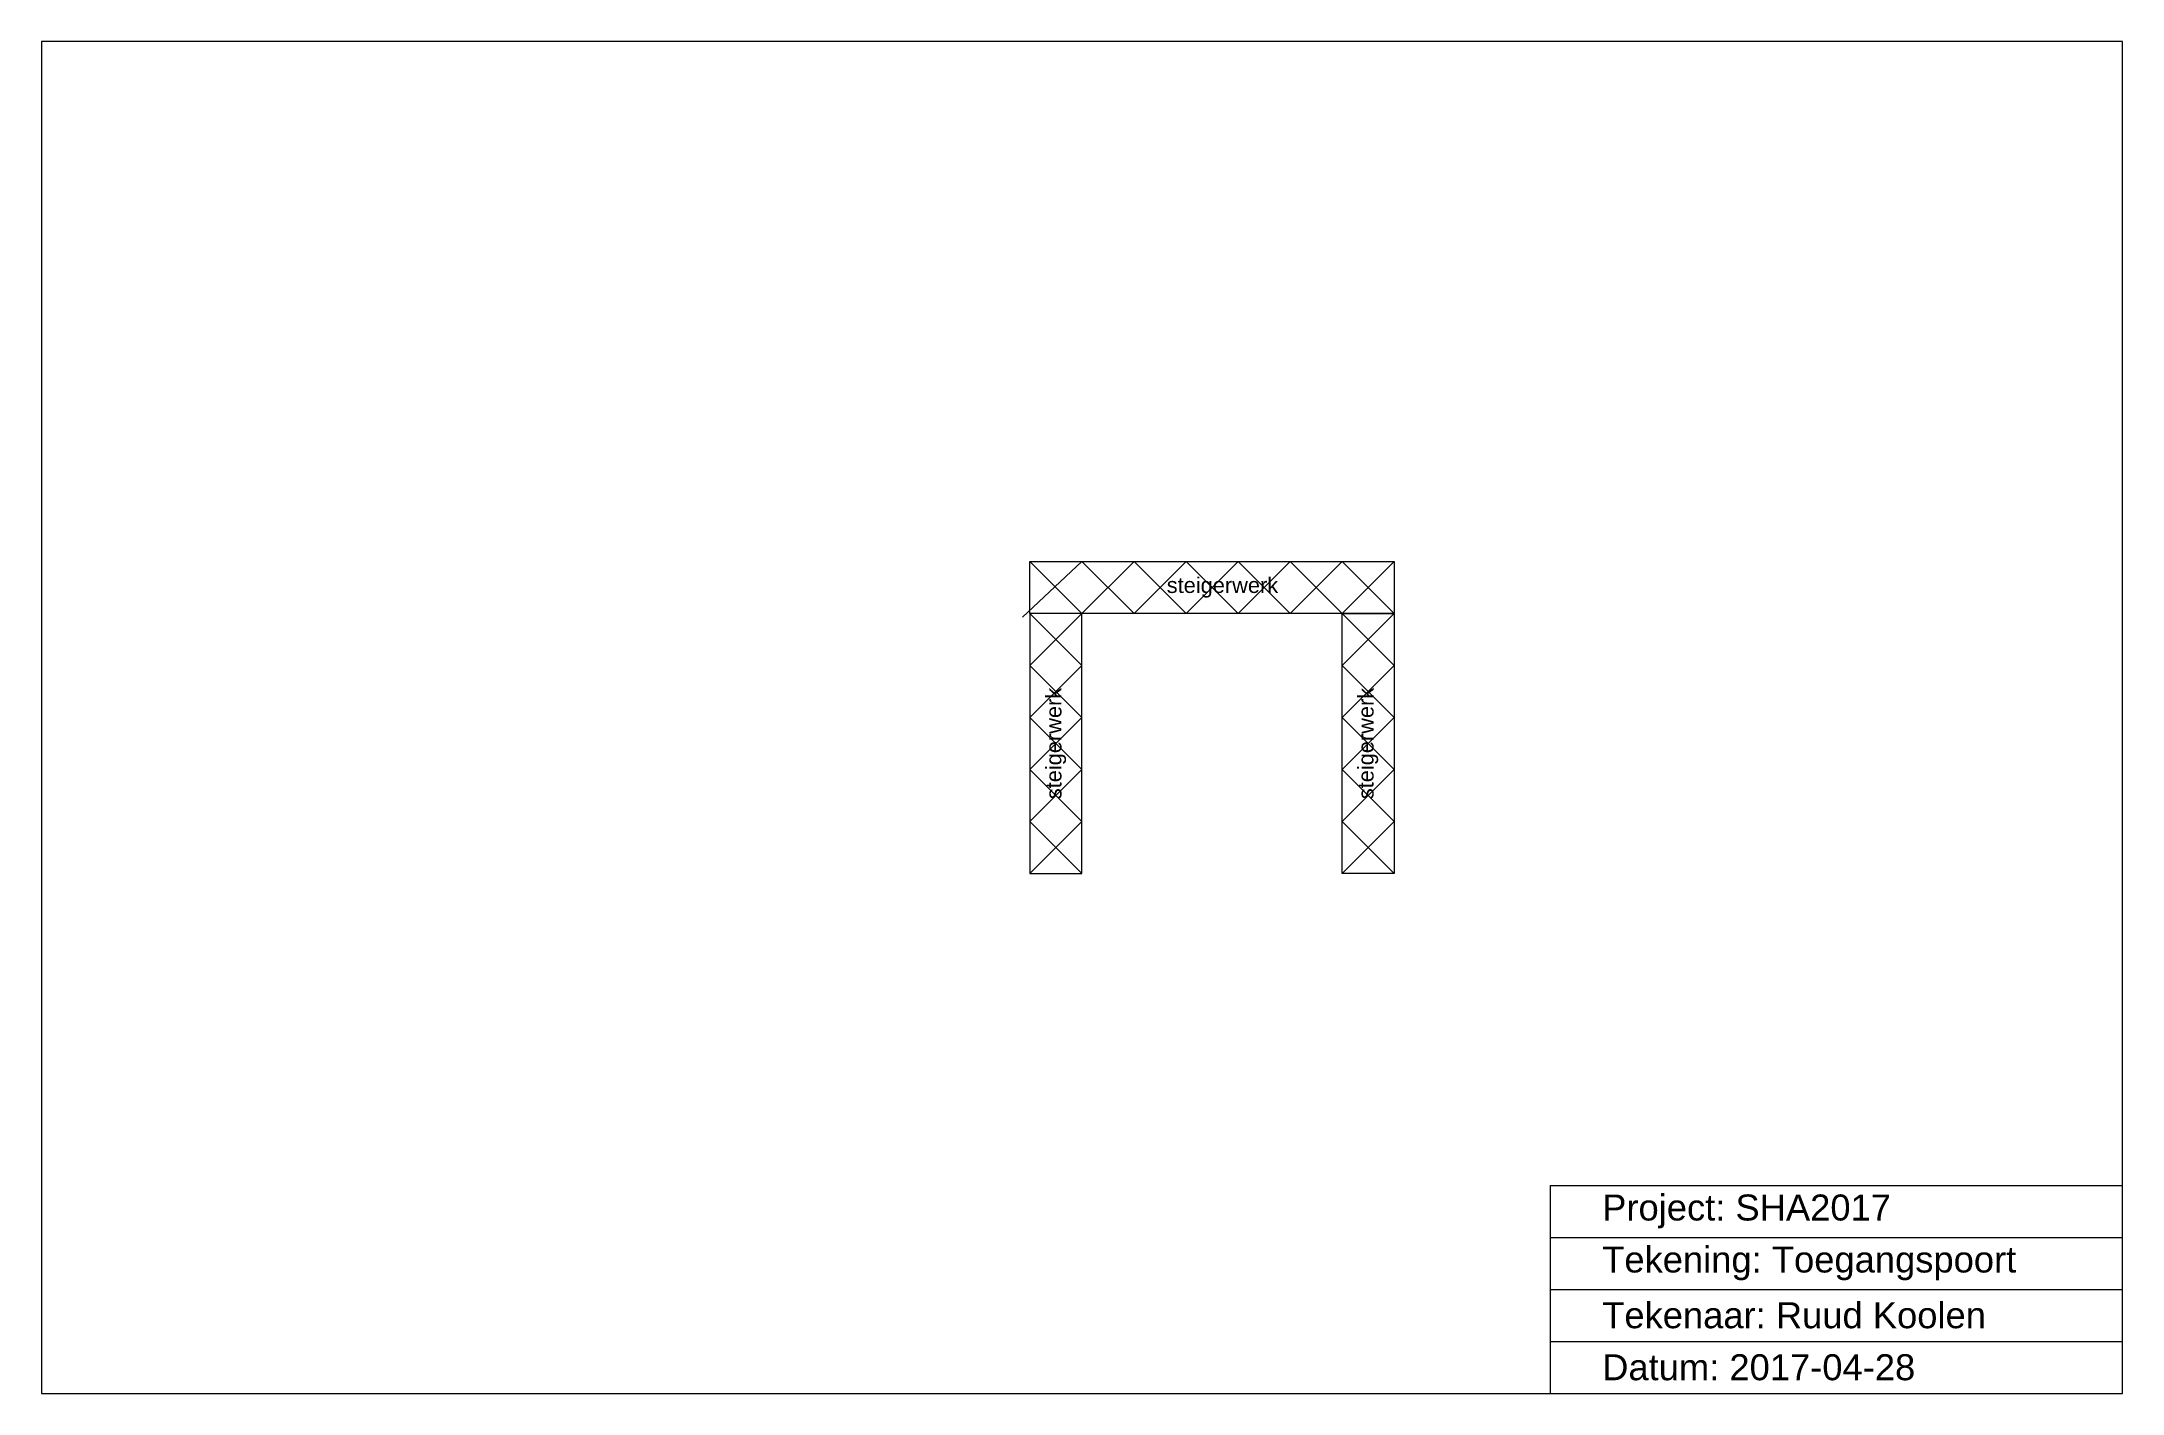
# Model space of a CAD drawing. Header units: metres. Extents: x 0 to 40, y 0 to 26.
import ezdxf

# ---------------------------------------------------------------- set-up
doc = ezdxf.new("R2010")
doc.units = ezdxf.units.M
doc.layers.get('0').update_dxf_attribs({"color": 178, "lineweight": 25, "true_color": 0x000000})
doc.layers.add('Meta', color=178, linetype='Continuous', lineweight=0, true_color=0x000000)
doc.layers.add('Tent', color=178, linetype='Continuous', lineweight=0, true_color=0x000000)
doc.styles.add('textstyle11', font='')
doc.styles.add('textstyle12', font='')
doc.styles.add('textstyle13', font='')
doc.styles.add('textstyle14', font='')
doc.styles.add('textstyle15', font='')
doc.styles.add('textstyle16', font='')
doc.styles.add('textstyle17', font='')
doc.styles.get('textstyle11').set_extended_font_data('Liberation Sans')
doc.styles.get('textstyle12').set_extended_font_data('Liberation Sans')
doc.styles.get('textstyle13').set_extended_font_data('Liberation Sans')
doc.styles.get('textstyle14').set_extended_font_data('Liberation Sans')
doc.styles.get('textstyle15').set_extended_font_data('Liberation Sans')
doc.styles.get('textstyle16').set_extended_font_data('Liberation Sans')
doc.styles.get('textstyle17').set_extended_font_data('Liberation Sans')

msp = doc.modelspace()

# ---------------------------------------------------------------- linework, layer by layer
at = {"layer": 'Meta'}
for p, q in [((0, 26), (0, 0)), ((40, 26), (0, 26)), ((40, 0), (40, 26)), ((29, 4), (40, 4)), ((29, 4), (29, 0)), ((29, 3), (40, 3)), ((29, 2), (40, 2)), ((29, 1), (40, 1)), ((0, 0), (40, 0))]:
    msp.add_line(p, q, dxfattribs=at)
at = {"layer": 'Tent'}
for p, q in [((20, 16), (18.853, 14.929)), ((19, 15), (19, 16)), ((19, 16), (26, 16)), ((19, 16), (20, 15)), ((20, 15), (21, 16)), ((21, 15), (20, 16)), ((21, 16), (22, 15)), ((22, 16), (21, 15)), ((22, 15), (23, 16)), ((23, 15), (22, 16)), ((23, 16), (24, 15)), ((24, 16), (23, 15)), ((24, 15), (25, 16)), ((25, 15), (24, 16)), ((25, 16), (26, 15)), ((25, 15), (26, 16)), ((26, 16), (26, 15)), ((20, 15), (19, 15)), ((19, 15), (19, 10)), ((26, 15), (19, 15)), ((19, 15), (20, 14)), ((19, 14), (20, 15)), ((20, 10), (20, 15)), ((25, 10), (25, 15)), ((25, 15), (26, 15)), ((26, 15), (25, 14)), ((26, 14), (25, 15)), ((26, 15), (26, 10)), ((20, 14), (19, 13)), ((20, 13), (19, 14)), ((25, 14), (26, 13)), ((25, 13), (26, 14)), ((19, 13), (20, 12)), ((19, 12), (20, 13)), ((26, 13), (25, 12)), ((26, 12), (25, 13)), ((20, 12), (19, 11)), ((20, 11), (19, 12)), ((25, 12), (26, 11)), ((25, 11), (26, 12)), ((19, 11), (20, 10)), ((19, 10), (20, 11)), ((26, 11), (25, 10)), ((26, 10), (25, 11)), ((19, 10), (20, 10)), ((26, 10), (25, 10))]:
    msp.add_line(p, q, dxfattribs=at)

# ---------------------------------------------------------------- texts
at = {"insert": (22.7, 15.5), "char_height": 0.3, "attachment_point": 5, "style": 'textstyle15'}
msp.add_mtext('steigerwerk', dxfattribs=at)
at = {"char_height": 0.3, "attachment_point": 5, "rotation": 90}
for insert, style in [((19.5, 12.5), 'textstyle17'), ((25.5, 12.5), 'textstyle16')]:
    msp.add_mtext('steigerwerk', dxfattribs=dict(at, insert=insert, style=style))
at = {"layer": 'Meta', "char_height": 0.5, "attachment_point": 4}
for s, insert, style in [('Project: SHA2017', (30, 3.5), 'textstyle11'), ('Tekening: Toegangspoort', (30, 2.5), 'textstyle12'), ('Tekenaar: Ruud Koolen', (30, 1.5), 'textstyle13'), ('Datum: 2017-04-28', (30, 0.5), 'textstyle14')]:
    msp.add_mtext(s, dxfattribs=dict(at, insert=insert, style=style))

doc.saveas('drawing.dxf')
